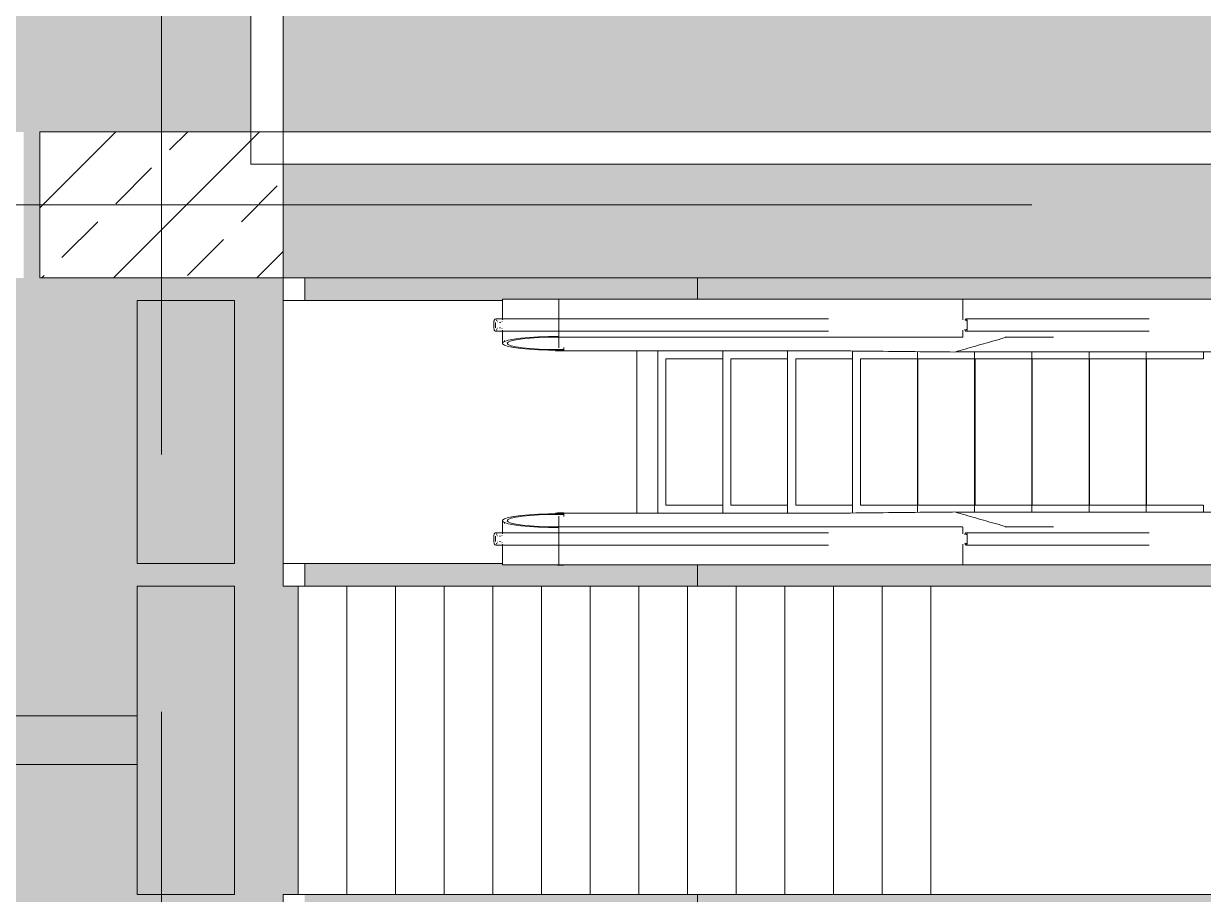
# Model space of a CAD drawing. Header units: metres. Extents: x -201 to 705, y -63 to 42.
# Drawn here: x 378.57 to 385.85, y -9.45 to -4.08 of the extents above; entities that cross this region are included whole.
import ezdxf

# ---------------------------------------------------------------- set-up
doc = ezdxf.new("R2010")
doc.units = ezdxf.units.M
doc.linetypes.add('Grid Line', pattern=[11.1125, 6.35, -1.5875, 1.5875, -1.5875])
doc.linetypes.add('Overhead', pattern=[1.984375, 1.190625, -0.79375])
for name, color, linetype, lineweight in [('A-----NPP', 7, 'Continuous', 9), ('A_AREA', 7, 'Continuous', 9), ('A_GRID', 7, 'Continuous', 9), ('A_RC', 7, 'Continuous', 9), ('A_STAIR', 7, 'Continuous', 9), ('A_WALL', 7, 'Continuous', 9), ('G-PLANOTM', 7, 'Continuous', 9)]:
    doc.layers.add(name, color=color, linetype=linetype, lineweight=lineweight)

# ---------------------------------------------------------------- blocks, each defined once
blk = doc.blocks.new('Floors2 - Floors-4280202-_7_76 _10_76_ BİLET HOLÜ _FFL__ANAHTAR PLAN')
at = {"layer": 'A_RC'}
for p, q in [((-51.6955, -5.65), (-51.6955, -5.7821)), ((-45.75, -5.7821), (-45.75, -5.65)), ((-51.6955, -7.4179), (-51.6955, -7.55)), ((-45.75, -7.55), (-45.75, -7.4179)), ((-51.6955, -9.45), (-51.6955, -9.5821)), ((-45.75, -9.5821), (-45.75, -9.45)), ((-51.6955, -11.2179), (-51.6955, -11.35)), ((-45.75, -11.35), (-45.75, -11.2179))]:
    blk.add_line(p, q, dxfattribs=at)
blk = doc.blocks.new('IC-TKN-M7-S22-000-10-A1-32-K-T-6C-200_rvt-2-_7_76 _10_76_ BİLET HOLÜ _FFL__ANAHTAR PLAN')
at = {"layer": 'A_RC', "true_color": 0x787878}
h = blk.add_hatch(dxfattribs=at)
h.set_pattern_fill('FP_3', color=8, style=0, pattern_type=2)
h.set_pattern_definition([(45, (0, 0), (-0.442274, 0.442274), []), (45, (0.4423, 0), (-0.442274, 0.442274), [0.31274, -0.15637])])
h.paths.add_polyline_path([(-54.5165, -5.65), (-54.25, -5.65), (-54.25, -4.75), (-55.75, -4.75), (-55.75, -5.65), (-55.3845, -5.65)])
at = {"layer": 'A_RC', "lineweight": 18}
for p, q in [((-55.75, -4.75), (-55.75, -5.65)), ((-54.25, -4.75), (-55.75, -4.75)), ((-54.25, -5.65), (-54.25, -4.75)), ((-55.75, -5.65), (-54.25, -5.65))]:
    blk.add_line(p, q, dxfattribs=at)
at = {"layer": 'A_RC'}
for p, q in [((-54.25, -5.65), (-45.75, -5.65)), ((-54.1165, -5.79), (-54.1165, -5.65)), ((-54.1165, -7.55), (-54.1165, -7.41))]:
    blk.add_line(p, q, dxfattribs=at)
at = {"layer": 'A_RC', "lineweight": 9}
blk.add_blockref('Floors2 - Floors-4280202-_7_76 _10_76_ BİLET HOLÜ _FFL__ANAHTAR PLAN', (0, 0), dxfattribs=at)
blk = doc.blocks.new('Floors2 - Floors-3711956-_7_76 _10_76_ BİLET HOLÜ _FFL__ANAHTAR PLAN')
at = {"layer": 'A_RC'}
for p, q in [((-51.6955, -5.65), (-51.6955, -5.7821)), ((-45.75, -5.7821), (-45.75, -5.65)), ((-51.6955, -7.4179), (-51.6955, -7.55)), ((-45.75, -7.55), (-45.75, -7.4179)), ((-51.6955, -9.45), (-51.6955, -9.5821)), ((-45.75, -9.5821), (-45.75, -9.45)), ((-51.6955, -11.2179), (-51.6955, -11.35)), ((-45.75, -11.35), (-45.75, -11.2179))]:
    blk.add_line(p, q, dxfattribs=at)

msp = doc.modelspace()

# ---------------------------------------------------------------- hatches: boundary and pattern name
at = {"layer": 'A_AREA', "true_color": 0xb0dcff}
h = msp.add_hatch(color=141, dxfattribs=at)
h.paths.add_polyline_path([(380.1745, -5.65), (380.308, -5.65), (380.308, -5.79), (381.5273, -5.79), (381.5273, -5.7821), (392.6684, -5.7821), (392.6651, -4.95), (390.1745, -4.95), (390.1745, -5.65), (390.2245, -5.65), (390.2245, -5.7), (388.6745, -5.7), (388.6745, -4.95), (380.1745, -4.95)])
h.paths.add_polyline_path([(308.5839, -20.52), (309.9745, -20.52), (309.9745, -12.25), (308.6745, -12.25), (308.6745, -11.35), (310.1745, -11.35), (310.1761, -12.05), (318.6745, -12.05), (318.6745, -11.35), (320.1745, -11.35), (320.1745, -12.05), (328.6745, -12.05), (328.6745, -11.35), (321.626, -11.35), (321.626, -5.65), (320.1745, -5.64), (320.1744, -5.65), (318.6745, -5.65), (318.6745, -4.75), (320.1745, -4.75), (320.1745, -5.2), (328.6745, -5.2), (328.6745, -4.75), (330.1745, -4.75), (330.1745, -5.2), (334.4345, -5.2), (334.4345, -5.16), (335.3745, -5.1641), (335.3785, -5.2), (335.4711, -5.1964), (335.4767, -5.181), (335.4906, -5.1712), (335.5061, -5.1734), (335.5242, -5.1871), (335.5282, -5.2), (335.5483, -5.2), (335.5539, -5.1873), (335.5599, -5.1835), (335.5641, -5.181), (336.4509, -5.1816), (336.4643, -5.2), (336.8222, -5.2), (336.8222, -4.859), (336.8413, -4.84), (336.9873, -4.84), (337.0064, -4.859), (337.0091, -4.84), (337.5779, -4.84), (337.5779, -4.882), (337.0064, -4.882), (337.0064, -5.2), (338.1748, -5.2), (338.1748, -4.882), (337.6033, -4.882), (337.6033, -4.84), (338.1748, -4.84), (338.1748, -4.859), (338.1938, -4.84), (338.3399, -4.84), (338.3589, -4.859), (338.3589, -5.2), (338.6745, -5.2), (338.6745, -4.75), (340.1745, -4.75), (340.1745, -5.2), (340.3956, -5.2), (340.3956, -4.859), (340.4146, -4.84), (340.5741, -4.8456), (340.5797, -4.8659), (340.5797, -4.9903), (340.6396, -4.9054), (340.6522, -4.9083), (340.6622, -4.9204), (340.6606, -4.9288), (340.5797, -5.0557), (340.5797, -5.1765), (341.1512, -5.1821), (341.1512, -5.2), (341.2956, -5.1956), (341.2956, -4.859), (341.3146, -4.84), (341.4741, -4.8456), (341.4797, -4.8659), (341.4797, -4.9903), (341.5396, -4.9054), (341.5522, -4.9083), (341.5622, -4.9204), (341.5606, -4.9288), (341.4797, -5.0557), (341.4797, -5.1765), (342.0512, -5.1821), (342.0512, -5.2), (342.1956, -5.1956), (342.1975, -4.8571), (342.2146, -4.84), (342.3741, -4.8456), (342.3797, -4.8667), (342.3797, -4.9903), (342.4396, -4.9054), (342.4522, -4.9083), (342.4622, -4.9204), (342.4606, -4.9288), (342.3797, -5.0557), (342.3797, -5.1765), (342.9512, -5.1821), (342.9512, -5.2), (343.0956, -5.1956), (343.0956, -4.859), (343.1146, -4.84), (343.2741, -4.8456), (343.2797, -4.859), (343.2797, -4.9903), (343.3396, -4.9054), (343.3522, -4.9083), (343.3622, -4.9204), (343.3606, -4.9288), (343.2797, -5.0557), (343.2797, -5.1765), (343.8512, -5.1821), (343.8512, -5.2), (343.9956, -5.1956), (343.9956, -4.859), (344.0146, -4.84), (344.1741, -4.8456), (344.1797, -4.8659), (344.1797, -4.9903), (344.2396, -4.9054), (344.2522, -4.9083), (344.2622, -4.9204), (344.2606, -4.9288), (344.1797, -5.0557), (344.1797, -5.1765), (344.7512, -5.1821), (344.7512, -5.2), (344.8956, -5.1956), (344.8956, -4.859), (344.9146, -4.84), (345.0741, -4.8456), (345.0797, -4.8659), (345.0797, -4.9903), (345.1396, -4.9054), (345.1522, -4.9083), (345.1622, -4.9204), (345.1606, -4.9288), (345.0797, -5.0557), (345.0797, -5.1765), (345.6512, -5.1821), (345.6512, -5.2), (345.7956, -5.1956), (345.7956, -4.859), (345.8146, -4.84), (345.9741, -4.8456), (345.9797, -4.8659), (345.9797, -4.9903), (346.0396, -4.9054), (346.0522, -4.9083), (346.0622, -4.9204), (346.0606, -4.9288), (345.9797, -5.0573), (345.9797, -5.1765), (346.5512, -5.1821), (346.5512, -5.2), (346.6956, -5.1956), (346.6956, -4.859), (346.7146, -4.84), (346.8741, -4.8456), (346.8797, -4.8659), (346.8797, -4.9903), (346.9396, -4.9054), (346.9522, -4.9083), (346.9622, -4.9204), (346.9606, -4.9288), (346.8797, -5.0557), (346.8797, -5.1765), (347.4512, -5.1821), (347.4512, -5.2), (347.5956, -5.1956), (347.5956, -4.859), (347.6146, -4.84), (347.7741, -4.8456), (347.7797, -4.8659), (347.7797, -4.9903), (347.8396, -4.9054), (347.8522, -4.9083), (347.8622, -4.9204), (347.8606, -4.9288), (347.7797, -5.0557), (347.7797, -5.1765), (348.3512, -5.1821), (348.3512, -5.2), (348.6745, -5.2), (348.6745, -4.75), (350.1745, -4.75), (350.1745, -5.2), (350.4978, -5.1956), (350.4978, -5.1765), (351.0693, -5.1719), (351.0693, -5.0557), (350.9872, -4.9195), (350.9968, -4.9083), (351.0125, -4.9058), (351.0193, -4.912), (351.0693, -4.9903), (351.0729, -4.8554), (351.0883, -4.84), (351.2344, -4.84), (351.2534, -4.859), (351.2534, -5.2), (351.3978, -5.1956), (351.3978, -5.1765), (351.9693, -5.1719), (351.9693, -5.0557), (351.8872, -4.9195), (351.8968, -4.9083), (351.9125, -4.9058), (351.9193, -4.912), (351.9693, -4.9903), (351.9693, -4.859), (351.9883, -4.84), (352.1344, -4.84), (352.1534, -4.859), (352.1534, -5.2), (352.2978, -5.1956), (352.2978, -5.1765), (352.8693, -5.1719), (352.865, -5.0489), (352.7872, -4.9195), (352.7968, -4.9083), (352.8125, -4.9058), (352.8182, -4.9102), (352.8693, -4.9903), (352.8693, -4.859), (352.8883, -4.84), (353.0344, -4.84), (353.0534, -4.859), (353.0534, -5.2), (353.1978, -5.1956), (353.1978, -5.1765), (353.7693, -5.1719), (353.7693, -5.0557), (353.6872, -4.9195), (353.6968, -4.9083), (353.7125, -4.9058), (353.7193, -4.912), (353.7693, -4.9903), (353.7693, -4.859), (353.7883, -4.84), (353.9344, -4.84), (353.9534, -4.859), (353.9534, -5.2), (354.0978, -5.1956), (354.0978, -5.1765), (354.6693, -5.1719), (354.6693, -5.0557), (354.5872, -4.9195), (354.5968, -4.9083), (354.6125, -4.9058), (354.6193, -4.912), (354.6693, -4.988), (354.6693, -4.859), (354.6883, -4.84), (354.8344, -4.84), (354.8534, -4.859), (354.8534, -5.2), (354.9978, -5.1956), (354.9978, -5.1765), (355.5693, -5.1719), (355.5693, -5.0557), (355.4872, -4.9195), (355.4968, -4.9083), (355.5125, -4.9058), (355.5193, -4.912), (355.5693, -4.9903), (355.5693, -4.859), (355.5883, -4.84), (355.7344, -4.84), (355.7534, -4.859), (355.7534, -5.2), (355.8978, -5.1956), (355.8978, -5.1765), (356.4693, -5.1719), (356.4693, -5.0557), (356.3872, -4.9195), (356.3968, -4.9083), (356.4125, -4.9058), (356.4193, -4.912), (356.4693, -4.9891), (356.4693, -4.859), (356.4883, -4.84), (356.6344, -4.84), (356.6534, -4.859), (356.6534, -5.2), (356.7978, -5.1956), (356.7978, -5.1765), (357.3693, -5.1719), (357.3693, -5.0557), (357.2872, -4.9195), (357.2968, -4.9083), (357.3125, -4.9058), (357.3193, -4.912), (357.3693, -4.9903), (357.3693, -4.859), (357.3883, -4.84), (357.5344, -4.84), (357.5534, -4.859), (357.5534, -5.2), (357.6978, -5.1956), (357.6978, -5.1765), (358.2693, -5.1719), (358.2693, -5.0557), (358.1872, -4.9195), (358.1968, -4.9083), (358.2125, -4.9058), (358.2193, -4.912), (358.2693, -4.9903), (358.2693, -4.859), (358.2883, -4.84), (358.4382, -4.8438), (358.4534, -4.859), (358.4534, -5.2), (358.6745, -5.2), (358.6745, -4.75), (360.1745, -4.75), (360.1761, -5.45), (361.8745, -5.45), (361.8745, -11.35), (365.5745, -11.3461), (365.5745, -10.7384), (365.5995, -10.7384), (365.5995, -11.35), (365.6745, -11.35), (365.6745, -5.45), (368.6745, -5.45), (368.6731, -5.375), (365.6745, -5.375), (365.6745, -5.35), (368.6745, -5.35), (368.6745, -4.75), (370.1745, -4.75), (370.1745, -5.65), (368.8745, -5.6516), (368.8745, -11.35), (378.5745, -11.35), (378.5745, -12.25), (378.6745, -12.25), (378.6745, -11.35), (380.1745, -11.35), (380.1745, -9.45), (380.268, -9.45), (380.268, -7.55), (380.1745, -7.55), (380.1745, -5.65), (378.6745, -5.65), (378.6745, -4.75), (379.9745, -4.75), (379.9745, 1.5), (380.0745, 1.5), (380.0745, 1.54), (380.0745, 1.542), (380.0745, 3.458), (380.0745, 3.46), (380.0745, 3.5), (379.9745, 3.5), (379.9745, 3.52), (368.6745, 3.52), (368.6745, 2.7), (366.2745, 2.7019), (366.2745, 3.52), (276.8745, 3.52), (276.8745, 0.375), (276.7745, 0.375), (276.7745, 0.335), (276.7745, 0.333), (276.7745, -1.583), (276.7745, -1.585), (276.7745, -1.625), (276.8745, -1.625), (276.8745, -4.75), (279.6745, -4.75), (279.6745, -12.25), (276.8745, -12.25), (276.8745, -12.45), (276.7745, -12.45), (276.7745, -12.49), (276.7745, -12.492), (276.7745, -14.408), (276.7745, -14.41), (276.7745, -14.45), (276.8745, -14.45), (276.8745, -16.66), (276.7745, -16.66), (276.7745, -16.7), (276.7745, -16.702), (276.7745, -18.618), (276.7745, -18.62), (276.7745, -18.66), (276.8745, -18.66), (276.8745, -20.52), (308.5745, -20.52)])
h.paths.add_polyline_path([(307.0745, -12.25), (307.0745, -11.35), (308.5745, -11.35), (308.5745, -12.25), (307.7476, -12.25)])
h.paths.add_polyline_path([(299.0826, -12.25), (298.6745, -12.25), (298.6745, -11.4312), (290.1745, -11.4312), (290.1745, -12.25), (288.6745, -12.25), (288.6745, -11.35), (290.0933, -11.35), (290.0933, -5.65), (288.6745, -5.65), (288.6745, -4.75), (290.1745, -4.75), (290.1745, -5.5688), (298.6745, -5.5688), (298.6745, -4.75), (300.1745, -4.75), (300.1745, -5.5688), (303.968, -5.5728), (303.968, -11.4312), (300.1751, -11.4272), (300.1745, -12.25), (299.5111, -12.25)])
h.paths.add_polyline_path([(278.2864, -12.23), (278.9745, -12.23), (278.9745, -12), (277.7745, -12), (277.7745, -12.23), (278.1684, -12.23)])
h.paths.add_polyline_path([(391.5682, -12.05), (392.6684, -12.05), (392.6651, -11.2179), (381.5273, -11.2179), (381.5273, -11.21), (380.308, -11.21), (380.308, -11.35), (388.6745, -11.35), (388.6745, -11.3), (390.2245, -11.3), (390.2245, -11.35), (390.1745, -11.35), (390.1745, -12.05)])
h.paths.add_polyline_path([(380.308, -9.59), (381.5273, -9.59), (381.5273, -9.5821), (392.6684, -9.5821), (392.6651, -9.45), (380.308, -9.45)])
h.paths.add_polyline_path([(365.5745, -9.14), (365.5745, -8.65), (365.5995, -8.65), (365.5995, -9.14)])
h.paths.add_polyline_path([(365.5745, -8.35), (365.5745, -7.71), (365.5995, -7.71), (365.5995, -8.35)])
h.paths.add_polyline_path([(388.468, -7.55), (392.6684, -7.55), (392.6651, -7.4179), (381.5273, -7.4179), (381.5273, -7.41), (380.308, -7.41), (380.308, -7.55), (388.448, -7.55)])
h.paths.add_polyline_path([(365.5995, -6.11), (365.5745, -6.11), (365.5745, -5.45), (365.5995, -5.4519), (365.5995, -6.0992)])
h.paths.add_polyline_path([(307.7476, -5.65), (307.0745, -5.65), (307.0745, -4.75), (308.5745, -4.75), (308.5745, -5.65)])
h.paths.add_polyline_path([(309.4806, -5.65), (308.6745, -5.65), (308.6745, -4.75), (310.1745, -4.75), (310.1745, -5.65)])
h.paths.add_polyline_path([(377.9345, -5.65), (377.0745, -5.65), (377.0745, -4.75), (378.5745, -4.75), (378.5745, -5.65)])
at = {"layer": 'A_AREA', "true_color": 0xf5daa0}
msp.add_hatch(color=41, dxfattribs=at).paths.add_polyline_path([(380.1745, -4.75), (386.9745, -4.75), (386.9745, -4.55), (387.0745, -4.55), (387.0745, -3.55), (386.9745, -3.55), (386.9745, -0.8), (385.4745, -0.8), (385.4745, -0.2), (386.9745, -0.2), (386.9745, 1), (386.7745, 1), (386.7745, 1.1), (385.7745, 1.1), (385.7745, 1), (380.1745, 1), (380.1745, -4.0361)])

# ---------------------------------------------------------------- linework, layer by layer
at = {"layer": 'A-----NPP'}
for p, q in [((380.1745, -5.65), (380.308, -5.65)), ((380.308, -5.65), (380.308, -5.79)), ((380.308, -5.79), (380.308, -5.65)), ((380.308, -7.41), (380.308, -7.55)), ((380.308, -7.55), (380.308, -7.41))]:
    msp.add_line(p, q, dxfattribs=at)
at = {"layer": 'A_GRID', "color": 253, "linetype": 'Grid Line', "true_color": 0xaaaaaa}
for p, q in [((379.4245, -28.9632), (379.4245, 13.6518)), ((451.4644, -5.2), (238.6379, -5.2))]:
    msp.add_line(p, q, dxfattribs=at)
at = {"layer": 'A_RC'}
for p, q in [((380.1745, -7.55), (380.1745, -5.65)), ((379.2745, -7.41), (379.2745, -5.79)), ((379.2745, -5.79), (379.8745, -5.79)), ((379.8745, -5.79), (379.8745, -7.41)), ((379.8745, -7.41), (379.2745, -7.41)), ((379.2745, -7.55), (379.8745, -7.55)), ((379.2745, -9.45), (379.2745, -7.55)), ((379.8745, -7.55), (379.8745, -9.45)), ((380.268, -7.55), (380.1745, -7.55)), ((380.268, -9.45), (380.268, -7.55)), ((374.0609, -8.35), (379.2745, -8.35)), ((379.2745, -8.65), (374.0609, -8.65)), ((379.8745, -9.45), (379.2745, -9.45)), ((380.1745, -11.35), (380.1745, -9.45)), ((380.1745, -9.45), (380.268, -9.45))]:
    msp.add_line(p, q, dxfattribs=at)
at = {"layer": 'A_STAIR'}
for p, q in [((380.268, -9.45), (380.268, -7.55)), ((380.568, -7.55), (380.268, -7.55)), ((380.868, -7.55), (380.568, -7.55)), ((380.568, -9.45), (380.568, -7.55)), ((381.168, -7.55), (380.868, -7.55)), ((380.868, -9.45), (380.868, -7.55)), ((381.468, -7.55), (381.168, -7.55)), ((381.168, -9.45), (381.168, -7.55)), ((381.768, -7.55), (381.468, -7.55)), ((381.468, -9.45), (381.468, -7.55)), ((382.068, -7.55), (381.768, -7.55)), ((381.768, -9.45), (381.768, -7.55)), ((382.368, -7.55), (382.068, -7.55)), ((382.068, -9.45), (382.068, -7.55)), ((382.668, -7.55), (382.368, -7.55)), ((382.368, -9.45), (382.368, -7.55)), ((382.968, -7.55), (382.668, -7.55)), ((382.668, -9.45), (382.668, -7.55)), ((383.268, -7.55), (382.968, -7.55)), ((382.968, -9.45), (382.968, -7.55)), ((383.568, -7.55), (383.268, -7.55)), ((383.268, -9.45), (383.268, -7.55)), ((383.868, -7.55), (383.568, -7.55)), ((383.568, -9.45), (383.568, -7.55)), ((384.168, -7.55), (383.868, -7.55)), ((383.868, -9.45), (383.868, -7.55)), ((386.068, -7.55), (384.168, -7.55)), ((384.168, -9.45), (384.168, -7.55)), ((380.568, -9.45), (380.268, -9.45)), ((380.868, -9.45), (380.568, -9.45)), ((381.168, -9.45), (380.868, -9.45)), ((381.468, -9.45), (381.168, -9.45)), ((381.768, -9.45), (381.468, -9.45)), ((382.068, -9.45), (381.768, -9.45)), ((382.368, -9.45), (382.068, -9.45)), ((382.668, -9.45), (382.368, -9.45)), ((382.968, -9.45), (382.668, -9.45)), ((383.268, -9.45), (382.968, -9.45)), ((383.568, -9.45), (383.268, -9.45)), ((383.868, -9.45), (383.568, -9.45)), ((384.168, -9.45), (383.868, -9.45)), ((384.168, -9.45), (386.068, -9.45))]:
    msp.add_line(p, q, dxfattribs=at)
at = {"layer": 'A_STAIR', "linetype": 'Overhead'}
for p, q in [((380.568, -9.45), (380.568, -7.55)), ((380.868, -9.45), (380.868, -7.55)), ((381.168, -9.45), (381.168, -7.55)), ((381.468, -9.45), (381.468, -7.55)), ((381.768, -9.45), (381.768, -7.55)), ((382.068, -9.45), (382.068, -7.55)), ((382.368, -9.45), (382.368, -7.55)), ((382.668, -9.45), (382.668, -7.55)), ((382.968, -9.45), (382.968, -7.55)), ((383.268, -9.45), (383.268, -7.55)), ((383.568, -9.45), (383.568, -7.55)), ((383.868, -9.45), (383.868, -7.55)), ((384.168, -9.45), (384.168, -7.55))]:
    msp.add_line(p, q, dxfattribs=at)
at = {"layer": 'A_WALL', "lineweight": 18}
for p, q in [((379.9745, -3.875), (379.9745, -4.95)), ((380.1745, -4.75), (380.1745, -3.875)), ((386.9745, -4.75), (380.1745, -4.75)), ((379.9745, -4.95), (388.6745, -4.95))]:
    msp.add_line(p, q, dxfattribs=at)
at = {"layer": 'G-PLANOTM'}
for p, q in [((380.1745, -5.79), (380.1745, -7.41)), ((381.528, -5.79), (380.1745, -5.79)), ((381.5258, -5.7821), (381.5258, -5.9095)), ((381.8743, -5.7821), (381.5258, -5.7821)), ((381.866, -5.782), (381.8595, -5.782)), ((381.8595, -5.782), (381.9045, -5.782)), ((381.866, -5.782), (381.9045, -5.782)), ((381.8743, -5.7821), (381.8743, -5.905)), ((381.8743, -5.905), (381.8743, -5.7821)), ((383.5357, -5.7821), (381.8743, -5.7821)), ((383.5357, -5.7821), (384.3645, -5.7821)), ((384.3645, -5.9094), (384.3645, -5.7821)), ((392.6651, -5.7821), (384.3645, -5.7821)), ((381.4833, -5.925), (381.4833, -5.957)), ((381.4946, -5.9215), (381.4955, -5.9215)), ((381.8743, -5.905), (381.8743, -5.9035)), ((383.5357, -5.9035), (381.8743, -5.9035)), ((381.8743, -5.9035), (381.8743, -5.905)), ((381.8743, -5.9145), (381.8743, -5.9067)), ((381.8743, -5.9067), (381.8743, -5.9145)), ((381.8743, -5.941), (381.8743, -5.9145)), ((381.8743, -5.9145), (381.8743, -5.941)), ((381.8743, -5.9676), (381.8743, -5.941)), ((381.8743, -5.941), (381.8743, -5.9676)), ((385.5122, -5.9035), (384.384, -5.9035)), ((381.5258, -5.9726), (381.5258, -6.0534)), ((381.5383, -6.0332), (381.5383, -6.0365)), ((381.8743, -5.9754), (381.8743, -5.9676)), ((381.8743, -5.9676), (381.8743, -5.9754)), ((381.8743, -5.9771), (381.8743, -6.0101)), ((381.8743, -5.9785), (381.8743, -5.9771)), ((381.8743, -6.0101), (381.8743, -5.9771)), ((381.8743, -5.9771), (381.8743, -5.9785)), ((381.8743, -5.9785), (383.5357, -5.9785)), ((381.8743, -6.0126), (381.8743, -6.0151)), ((381.8743, -6.0151), (381.8743, -6.0815)), ((381.8743, -6.0792), (381.8743, -6.0151)), ((381.8743, -6.0151), (383.5357, -6.0151)), ((383.5357, -6.0151), (384.349, -6.0151)), ((384.362, -6.0151), (384.349, -6.0151)), ((384.3645, -6.0093), (384.3645, -5.9727)), ((384.384, -5.9785), (385.5123, -5.9785)), ((384.6362, -6.0152), (384.9233, -6.0151)), ((381.8743, -6.1), (381.8543, -6.1)), ((381.8743, -6.1), (381.8543, -6.1)), ((381.8595, -6.0985), (381.8559, -6.0985)), ((381.856, -6.0952), (381.856, -6.096)), ((381.856, -6.0952), (381.856, -6.096)), ((381.856, -6.096), (381.9045, -6.096)), ((381.866, -6.0985), (381.8595, -6.0985)), ((381.8595, -6.0985), (381.8743, -6.0985)), ((381.8595, -6.0985), (381.871, -6.0985)), ((381.8709, -6.0985), (381.8595, -6.0985)), ((381.8595, -6.1), (381.866, -6.1)), ((381.8743, -6.1), (381.8595, -6.1)), ((381.8595, -6.1), (381.8709, -6.1)), ((381.871, -6.1), (381.8595, -6.1)), ((381.866, -6.1), (381.866, -6.0985)), ((381.866, -6.0985), (381.9045, -6.0985)), ((381.866, -6.1), (381.866, -6.0985)), ((381.9045, -6.1), (381.866, -6.1)), ((381.8709, -6.0985), (381.874, -6.0985)), ((381.874, -6.1), (381.8709, -6.1)), ((381.871, -6.0985), (381.874, -6.0985)), ((381.874, -6.1), (381.871, -6.1)), ((381.9043, -6.0918), (381.8743, -6.0918)), ((381.8743, -6.0954), (381.9043, -6.0954)), ((381.9043, -6.1), (381.8743, -6.1)), ((381.9043, -6.0792), (381.9043, -6.0918)), ((381.9043, -6.0954), (381.9043, -6.0918)), ((383.5485, -6.1), (381.9043, -6.1)), ((383.5485, -6.1), (381.9043, -6.1)), ((381.9045, -6.0834), (381.9045, -6.09)), ((381.9045, -6.0899), (381.9045, -6.0929)), ((381.9045, -6.096), (381.9045, -6.09)), ((381.9045, -6.0985), (381.9045, -6.1)), ((382.3545, -7.1), (382.3545, -6.1)), ((382.3545, -7.1), (382.3545, -6.1)), ((382.4845, -7.1), (382.4845, -6.1)), ((382.4845, -6.1), (382.4845, -7.1)), ((382.8845, -6.1), (382.8845, -7.1)), ((382.8845, -6.15), (382.8845, -6.1)), ((383.2845, -6.1), (383.2845, -7.1)), ((383.2845, -6.15), (383.2845, -6.1)), ((383.6845, -6.15), (383.6845, -6.1008)), ((384.0845, -6.15), (384.0845, -6.1048)), ((384.3485, -6.1069), (392.6651, -6.103)), ((384.4371, -6.15), (384.4371, -6.1061)), ((384.7897, -6.15), (384.7897, -6.1067)), ((385.1423, -6.15), (385.1423, -6.1065)), ((385.4949, -6.15), (385.4949, -6.1064)), ((385.8475, -6.15), (385.8475, -6.1062)), ((382.5346, -7.05), (382.5346, -6.15)), ((382.5346, -6.15), (382.8845, -6.15)), ((382.9346, -7.05), (382.9346, -6.15)), ((382.9346, -6.15), (383.2845, -6.15)), ((383.3346, -7.05), (383.3346, -6.15)), ((383.3346, -6.15), (383.6845, -6.15)), ((383.6845, -7.05), (383.6845, -6.15)), ((383.7346, -7.05), (383.7346, -6.15)), ((383.7346, -6.15), (384.0845, -6.15)), ((384.0845, -7.05), (384.0845, -6.15)), ((384.0872, -7.05), (384.0872, -6.15)), ((384.0872, -6.15), (384.4371, -6.15)), ((384.4371, -7.05), (384.4371, -6.15)), ((384.4398, -7.05), (384.4398, -6.15)), ((384.4398, -6.15), (384.7897, -6.15)), ((384.7897, -7.05), (384.7897, -6.15)), ((384.7924, -7.05), (384.7924, -6.15)), ((384.7924, -6.15), (385.1423, -6.15)), ((385.1423, -7.05), (385.1423, -6.15)), ((385.1451, -7.05), (385.1451, -6.15)), ((385.1451, -6.15), (385.4949, -6.15)), ((385.4949, -7.05), (385.4949, -6.15)), ((385.4977, -7.05), (385.4977, -6.15)), ((385.4977, -6.15), (385.8475, -6.15)), ((382.8845, -7.05), (382.5346, -7.05)), ((382.8845, -7.1), (382.8845, -7.05)), ((383.2845, -7.05), (382.9346, -7.05)), ((383.2845, -7.1), (383.2845, -7.05)), ((383.6845, -7.05), (383.3346, -7.05)), ((383.6845, -7.0992), (383.6845, -7.05)), ((384.0845, -7.05), (383.7346, -7.05)), ((384.0845, -7.0952), (384.0845, -7.05)), ((384.4371, -7.05), (384.0872, -7.05)), ((384.4371, -7.0939), (384.4371, -7.05)), ((384.7897, -7.05), (384.4398, -7.05)), ((384.7897, -7.0933), (384.7897, -7.05)), ((385.1423, -7.05), (384.7924, -7.05)), ((385.1423, -7.0935), (385.1423, -7.05)), ((385.4949, -7.05), (385.1451, -7.05)), ((385.4949, -7.0936), (385.4949, -7.05)), ((385.8475, -7.05), (385.4977, -7.05)), ((385.8475, -7.0938), (385.8475, -7.05)), ((381.8543, -7.1), (381.8743, -7.1)), ((381.8543, -7.1), (381.8743, -7.1)), ((381.856, -7.104), (381.856, -7.1048)), ((381.856, -7.104), (381.856, -7.1048)), ((381.9045, -7.104), (381.856, -7.104)), ((381.856, -7.104), (381.856, -7.1048)), ((381.856, -7.104), (381.856, -7.1048)), ((381.866, -7.1), (381.8595, -7.1)), ((381.8595, -7.1), (381.8743, -7.1)), ((381.8595, -7.1015), (381.866, -7.1015)), ((381.8743, -7.1015), (381.8595, -7.1015)), ((381.86, -7.1048), (381.86, -7.104)), ((381.86, -7.1048), (381.86, -7.104)), ((381.9045, -7.098), (381.866, -7.098)), ((381.866, -7.098), (381.866, -7.0981)), ((381.866, -7.098), (381.866, -7.0981)), ((381.866, -7.0985), (381.866, -7.0981)), ((381.866, -7.0981), (381.866, -7.0984)), ((381.866, -7.0984), (381.866, -7.1)), ((381.866, -7.0996), (381.866, -7.0995)), ((381.866, -7.0995), (381.866, -7.1)), ((381.9045, -7.0995), (381.866, -7.0995)), ((381.866, -7.0998), (381.866, -7.0996)), ((381.866, -7.1012), (381.866, -7.0998)), ((381.866, -7.1015), (381.866, -7.1)), ((381.866, -7.1), (381.9045, -7.1)), ((381.866, -7.1012), (381.866, -7.1015)), ((381.866, -7.1015), (381.9045, -7.1015)), ((381.867, -7.099), (381.8727, -7.1003)), ((381.8727, -7.1018), (381.867, -7.1006)), ((381.8743, -7.1), (381.9043, -7.1)), ((381.9043, -7.1046), (381.8743, -7.1046)), ((381.8743, -7.1082), (381.9043, -7.1082)), ((381.8743, -7.1185), (381.8743, -7.1849)), ((381.8743, -7.1849), (381.8743, -7.1208)), ((381.8885, -7.1021), (381.8751, -7.1021)), ((381.8769, -7.1006), (381.876, -7.1006)), ((381.8832, -7.1006), (381.8769, -7.1006)), ((381.8832, -7.1006), (381.8997, -7.1005)), ((381.8885, -7.1021), (381.8832, -7.1006)), ((381.8997, -7.102), (381.8885, -7.1021)), ((381.9043, -7.1), (383.5485, -7.1)), ((381.9043, -7.1), (383.5485, -7.1)), ((381.9043, -7.1082), (381.9043, -7.1046)), ((381.9043, -7.1082), (381.9043, -7.1208)), ((381.9045, -7.0981), (381.9045, -7.098)), ((381.9045, -7.0981), (381.9045, -7.098)), ((381.9045, -7.0984), (381.9045, -7.0981)), ((381.9045, -7.0981), (381.9045, -7.0997)), ((381.9045, -7.1), (381.9045, -7.0984)), ((381.9045, -7.1013), (381.9045, -7.0995)), ((381.9045, -7.0995), (381.9045, -7.0996)), ((381.9045, -7.0996), (381.9045, -7.0998)), ((381.9045, -7.0998), (381.9045, -7.1012)), ((381.9045, -7.1015), (381.9045, -7.1012)), ((381.9045, -7.11), (381.9045, -7.104)), ((381.9045, -7.1071), (381.9045, -7.1101)), ((381.9045, -7.11), (381.9045, -7.1166)), ((392.6651, -7.097), (384.3485, -7.0931)), ((381.5258, -7.1466), (381.5258, -7.2274)), ((381.5383, -7.1635), (381.5383, -7.1668)), ((383.5357, -7.1849), (381.8743, -7.1849)), ((381.8743, -7.1849), (381.8743, -7.1874)), ((381.8743, -7.1899), (381.8743, -7.2229)), ((381.8743, -7.2229), (381.8743, -7.1899)), ((384.349, -7.1849), (383.5357, -7.1849)), ((384.349, -7.1849), (384.362, -7.1849)), ((384.3645, -7.2273), (384.3645, -7.1907)), ((384.9238, -7.1849), (384.6362, -7.1848)), ((381.4833, -7.243), (381.4833, -7.275)), ((381.4946, -7.2394), (381.4955, -7.2394)), ((381.8743, -7.2229), (381.8743, -7.2215)), ((383.5357, -7.2215), (381.8743, -7.2215)), ((381.8743, -7.2215), (381.8743, -7.2229)), ((381.8743, -7.2324), (381.8743, -7.2246)), ((381.8743, -7.2246), (381.8743, -7.2324)), ((381.8743, -7.259), (381.8743, -7.2324)), ((381.8743, -7.2324), (381.8743, -7.259)), ((381.8743, -7.2855), (381.8743, -7.259)), ((381.8743, -7.259), (381.8743, -7.2855)), ((385.5123, -7.2215), (384.384, -7.2215)), ((381.5258, -7.2905), (381.5258, -7.4179)), ((381.8743, -7.2933), (381.8743, -7.2855)), ((381.8743, -7.2855), (381.8743, -7.2933)), ((381.8743, -7.295), (381.8743, -7.4179)), ((381.8743, -7.2965), (381.8743, -7.295)), ((381.8743, -7.4179), (381.8743, -7.295)), ((381.8743, -7.295), (381.8743, -7.2965)), ((381.8743, -7.2965), (383.5357, -7.2965)), ((384.3645, -7.4179), (384.3645, -7.2906)), ((384.384, -7.2965), (385.5122, -7.2965)), ((380.1745, -7.41), (381.528, -7.41)), ((381.5258, -7.4179), (381.8743, -7.4179)), ((381.8595, -7.418), (381.866, -7.418)), ((381.9045, -7.418), (381.8595, -7.418)), ((381.866, -7.4182), (381.866, -7.418)), ((381.866, -7.4182), (381.866, -7.4198)), ((381.9045, -7.4182), (381.866, -7.4182)), ((381.866, -7.4185), (381.866, -7.4183)), ((381.8743, -7.4179), (383.5357, -7.4179)), ((381.9045, -7.418), (381.9045, -7.4182)), ((381.9045, -7.4198), (381.9045, -7.4182)), ((381.9045, -7.4183), (381.9045, -7.4185)), ((384.3645, -7.4179), (383.5357, -7.4179)), ((384.3645, -7.4179), (392.6651, -7.4179)), ((381.866, -7.42), (381.866, -7.4185)), ((381.8668, -7.4185), (381.866, -7.4185)), ((381.866, -7.4198), (381.866, -7.42)), ((381.866, -7.42), (381.8668, -7.42)), ((381.8668, -7.4185), (381.8744, -7.4185)), ((381.8744, -7.42), (381.8668, -7.42)), ((381.8769, -7.4185), (381.8744, -7.4185)), ((381.8744, -7.42), (381.8769, -7.42)), ((381.8769, -7.4185), (381.8769, -7.42)), ((381.8822, -7.4185), (381.8769, -7.4185)), ((381.8822, -7.42), (381.8769, -7.42)), ((381.8822, -7.42), (381.8822, -7.4185)), ((381.8822, -7.4185), (381.8997, -7.4185)), ((381.8997, -7.42), (381.8822, -7.42)), ((381.9045, -7.4185), (381.8997, -7.4185)), ((381.8997, -7.42), (381.9045, -7.42)), ((381.9045, -7.42), (381.9045, -7.4198))]:
    msp.add_line(p, q, dxfattribs=at)
at = {"layer": 'G-PLANOTM', "flags": 128}
for points in [[(381.4733, -5.941), (381.4736, -5.929), (381.4743, -5.917), (381.4745, -5.9145)], [(381.4745, -5.9676), (381.4737, -5.9556), (381.4734, -5.9436), (381.4733, -5.941)], [(381.4745, -5.9145), (381.4746, -5.914), (381.4746, -5.9135), (381.4747, -5.913), (381.4748, -5.9126), (381.475, -5.9121), (381.4751, -5.9116), (381.4753, -5.9112), (381.4755, -5.9107), (381.4757, -5.9103), (381.4759, -5.9099), (381.4761, -5.9095), (381.4764, -5.9091), (381.4766, -5.9087), (381.4769, -5.9083), (381.4772, -5.9079), (381.4775, -5.9075), (381.4778, -5.9072), (381.4782, -5.9068), (381.4785, -5.9065), (381.4789, -5.9062), (381.4793, -5.9059), (381.4797, -5.9056), (381.4801, -5.9054), (381.4805, -5.9051), (381.4809, -5.9049), (381.4813, -5.9047), (381.4818, -5.9045), (381.4822, -5.9043), (381.4827, -5.9041), (381.4831, -5.904), (381.4836, -5.9039), (381.4841, -5.9038), (381.4845, -5.9037), (381.485, -5.9036), (381.4855, -5.9036), (381.486, -5.9035), (381.4864, -5.9035), (381.4865, -5.9035)], [(381.8743, -5.9035), (381.8588, -5.9035), (381.8433, -5.9035), (381.8279, -5.9035), (381.8125, -5.9035), (381.7973, -5.9035), (381.7821, -5.9035), (381.7672, -5.9035), (381.7523, -5.9035), (381.7377, -5.9035), (381.7233, -5.9035), (381.7091, -5.9035), (381.6952, -5.9035), (381.6816, -5.9035), (381.6683, -5.9035), (381.6553, -5.9035), (381.6427, -5.9035), (381.6305, -5.9035), (381.6186, -5.9035), (381.6071, -5.9035), (381.5961, -5.9035), (381.5855, -5.9035), (381.5754, -5.9035), (381.5658, -5.9035), (381.5566, -5.9035), (381.548, -5.9035), (381.5398, -5.9035), (381.5323, -5.9035), (381.5252, -5.9035), (381.5187, -5.9035), (381.5128, -5.9035), (381.5075, -5.9035), (381.5028, -5.9035), (381.4986, -5.9035), (381.4951, -5.9035), (381.4921, -5.9035), (381.4898, -5.9035), (381.4881, -5.9035), (381.487, -5.9035), (381.4865, -5.9035), (381.4865, -5.9035)], [(381.4865, -5.9035), (381.4868, -5.9035), (381.4877, -5.9035), (381.4893, -5.9035), (381.4914, -5.9035), (381.4942, -5.9035), (381.4976, -5.9035), (381.5016, -5.9035), (381.5062, -5.9035), (381.5113, -5.9035), (381.5171, -5.9035), (381.5234, -5.9035)], [(381.4921, -5.9144), (381.492, -5.9143), (381.4919, -5.9141), (381.4918, -5.9139), (381.4917, -5.9138), (381.4917, -5.9136), (381.4916, -5.9135), (381.4915, -5.9133), (381.4913, -5.9132), (381.4912, -5.913), (381.4911, -5.9129), (381.491, -5.9128), (381.4908, -5.9127), (381.4907, -5.9125), (381.4906, -5.9124), (381.4904, -5.9123), (381.4903, -5.9122), (381.4901, -5.9121), (381.49, -5.912), (381.4898, -5.912), (381.4896, -5.9119), (381.4895, -5.9118), (381.4893, -5.9118), (381.4891, -5.9117), (381.489, -5.9117), (381.4888, -5.9116), (381.4886, -5.9116), (381.4884, -5.9116), (381.4883, -5.9115), (381.4881, -5.9115), (381.4879, -5.9115), (381.4878, -5.9115)], [(381.4929, -5.9611), (381.493, -5.961), (381.493, -5.961), (381.4931, -5.9609), (381.4932, -5.9609), (381.4932, -5.9609), (381.4933, -5.9608), (381.4934, -5.9608), (381.4934, -5.9607), (381.4935, -5.9607), (381.4936, -5.9607), (381.4937, -5.9607), (381.4937, -5.9606), (381.4938, -5.9606), (381.4939, -5.9606), (381.494, -5.9606), (381.494, -5.9606), (381.4941, -5.9606), (381.4942, -5.9606), (381.4943, -5.9606), (381.4943, -5.9606)], [(381.4943, -5.9215), (381.4942, -5.9215), (381.4941, -5.9215), (381.4941, -5.9215), (381.494, -5.9215), (381.4939, -5.9214), (381.4938, -5.9214), (381.4937, -5.9214), (381.4937, -5.9214), (381.4936, -5.9214), (381.4935, -5.9213), (381.4935, -5.9213), (381.4934, -5.9213), (381.4933, -5.9212), (381.4933, -5.9212), (381.4932, -5.9211), (381.4931, -5.9211), (381.4931, -5.921), (381.493, -5.921)], [(381.4948, -5.9215), (381.4943, -5.9215), (381.4943, -5.9215)], [(381.4959, -5.9606), (381.4948, -5.9606), (381.4943, -5.9606), (381.4943, -5.9606)], [(381.5088, -5.925), (381.5096, -5.925), (381.5104, -5.9249), (381.5112, -5.9249), (381.512, -5.9247), (381.5128, -5.9246), (381.5136, -5.9244), (381.5144, -5.9242), (381.5151, -5.924)], [(381.5148, -5.9579), (381.514, -5.9577), (381.5132, -5.9575), (381.5124, -5.9573), (381.5116, -5.9572), (381.5108, -5.9571), (381.51, -5.957), (381.5092, -5.957), (381.5088, -5.957)], [(381.5227, -5.9198), (381.5228, -5.9198), (381.5229, -5.9197), (381.523, -5.9197), (381.5231, -5.9197), (381.5232, -5.9197), (381.5233, -5.9197), (381.5233, -5.9197)], [(381.5233, -5.9623), (381.5232, -5.9623), (381.5231, -5.9623), (381.523, -5.9623), (381.5229, -5.9623), (381.5228, -5.9622), (381.5227, -5.9622)], [(381.5238, -5.9197), (381.5234, -5.9197), (381.5233, -5.9197)], [(381.5238, -5.9623), (381.5234, -5.9623), (381.5233, -5.9623)], [(381.4865, -5.9785), (381.486, -5.9785), (381.4855, -5.9785), (381.485, -5.9784), (381.4846, -5.9784), (381.4841, -5.9783), (381.4836, -5.9782), (381.4832, -5.978), (381.4827, -5.9779), (381.4822, -5.9777), (381.4818, -5.9776), (381.4814, -5.9774), (381.4809, -5.9772), (381.4805, -5.9769), (381.4801, -5.9767), (381.4797, -5.9764), (381.4793, -5.9761), (381.4789, -5.9758), (381.4786, -5.9755), (381.4782, -5.9752), (381.4779, -5.9749), (381.4775, -5.9745), (381.4772, -5.9742), (381.4769, -5.9738), (381.4766, -5.9734), (381.4764, -5.973), (381.4761, -5.9726), (381.4759, -5.9722), (381.4757, -5.9717), (381.4755, -5.9713), (381.4753, -5.9709), (381.4751, -5.9704), (381.475, -5.97), (381.4748, -5.9695), (381.4747, -5.969), (381.4746, -5.9686), (381.4746, -5.9681), (381.4745, -5.9676), (381.4745, -5.9676)], [(381.5252, -5.9785), (381.5187, -5.9785), (381.5128, -5.9785), (381.5075, -5.9785), (381.5028, -5.9785), (381.4986, -5.9785), (381.4951, -5.9785), (381.4921, -5.9785), (381.4898, -5.9785), (381.4881, -5.9785), (381.487, -5.9785), (381.4865, -5.9785), (381.4865, -5.9785)], [(381.4865, -5.9785), (381.4868, -5.9785), (381.4877, -5.9785), (381.4893, -5.9785), (381.4914, -5.9785), (381.4942, -5.9785), (381.4976, -5.9785), (381.5016, -5.9785), (381.5062, -5.9785), (381.5113, -5.9785), (381.5171, -5.9785), (381.5234, -5.9785), (381.5303, -5.9785), (381.5377, -5.9785), (381.5457, -5.9785), (381.5542, -5.9785), (381.5632, -5.9785), (381.5727, -5.9785), (381.5827, -5.9785), (381.5932, -5.9785), (381.6041, -5.9785), (381.6155, -5.9785), (381.6272, -5.9785), (381.6394, -5.9785), (381.6519, -5.9785), (381.6648, -5.9785), (381.678, -5.9785), (381.6915, -5.9785), (381.7054, -5.9785), (381.7195, -5.9785), (381.7338, -5.9785), (381.7484, -5.9785), (381.7631, -5.9785), (381.7781, -5.9785), (381.7932, -5.9785), (381.8084, -5.9785), (381.8238, -5.9785), (381.8392, -5.9785), (381.8546, -5.9785), (381.8702, -5.9785), (381.8743, -5.9785)], [(381.4878, -5.9705), (381.488, -5.9705), (381.4882, -5.9705), (381.4884, -5.9705), (381.4886, -5.9705), (381.4887, -5.9704), (381.4889, -5.9704), (381.4891, -5.9703), (381.4893, -5.9703), (381.4894, -5.9702), (381.4896, -5.9702), (381.4898, -5.9701), (381.4899, -5.97), (381.4901, -5.9699), (381.4902, -5.9698), (381.4904, -5.9697), (381.4905, -5.9696), (381.4907, -5.9695), (381.4908, -5.9694), (381.4909, -5.9693), (381.4911, -5.9692), (381.4912, -5.969), (381.4913, -5.9689), (381.4914, -5.9687), (381.4915, -5.9686), (381.4916, -5.9684), (381.4917, -5.9683), (381.4918, -5.9681), (381.4919, -5.968), (381.492, -5.9678), (381.492, -5.9676), (381.4921, -5.9675), (381.4922, -5.9673)], [(381.8743, -6.0115), (381.8103, -6.0122), (381.7484, -6.0143), (381.6909, -6.0178), (381.6396, -6.0224), (381.5962, -6.0282), (381.5624, -6.0347), (381.5391, -6.042), (381.5273, -6.0496), (381.5273, -6.0573), (381.5391, -6.0649), (381.5624, -6.0722), (381.5962, -6.0787), (381.6396, -6.0845), (381.6909, -6.0891), (381.7484, -6.0926), (381.8103, -6.0947), (381.8743, -6.0954)], [(381.8743, -6.0918), (381.8122, -6.0911), (381.7525, -6.0889), (381.6974, -6.0853), (381.6491, -6.0806), (381.6095, -6.0748), (381.5801, -6.0681), (381.562, -6.0609), (381.5558, -6.0534), (381.562, -6.046), (381.5801, -6.0388), (381.6095, -6.0321), (381.6491, -6.0263), (381.6974, -6.0216), (381.7525, -6.018), (381.8122, -6.0158), (381.8743, -6.0151)], [(383.5485, -6.1), (383.6104, -6.1002), (383.6722, -6.1006)], [(384.3152, -6.107), (384.3319, -6.1069), (384.3485, -6.1069)], [(381.8743, -7.1046), (381.8103, -7.1053), (381.7484, -7.1074), (381.6909, -7.1109), (381.6396, -7.1155), (381.5962, -7.1213), (381.5624, -7.1278), (381.5391, -7.1351), (381.5273, -7.1427), (381.5273, -7.1504), (381.5391, -7.158), (381.5624, -7.1653), (381.5962, -7.1718), (381.6396, -7.1776), (381.6909, -7.1822), (381.7484, -7.1857), (381.8103, -7.1878), (381.8743, -7.1885)], [(381.8743, -7.1849), (381.8122, -7.1842), (381.7525, -7.182), (381.6974, -7.1784), (381.6491, -7.1737), (381.6095, -7.1679), (381.5801, -7.1612), (381.562, -7.154), (381.5558, -7.1466), (381.562, -7.1391), (381.5801, -7.1319), (381.6095, -7.1252), (381.6491, -7.1194), (381.6974, -7.1147), (381.7525, -7.1111), (381.8122, -7.1089), (381.8743, -7.1082)], [(381.866, -7.0985), (381.8661, -7.0987), (381.8665, -7.0989), (381.867, -7.099)], [(381.867, -7.1006), (381.8665, -7.1004), (381.8661, -7.1002), (381.866, -7.1)], [(381.8727, -7.1003), (381.8733, -7.1004), (381.8741, -7.1005), (381.875, -7.1006), (381.876, -7.1006)], [(381.8751, -7.1021), (381.8742, -7.1021), (381.8733, -7.102), (381.8727, -7.1018)], [(381.876, -7.1006), (381.8757, -7.101), (381.8754, -7.1015), (381.8751, -7.1021)], [(381.8997, -7.1005), (381.901, -7.1005), (381.9021, -7.1004), (381.9031, -7.1003), (381.9039, -7.1001), (381.9043, -7.0999), (381.9045, -7.0997)], [(381.9045, -7.1013), (381.9043, -7.1015), (381.9039, -7.1016), (381.9031, -7.1018), (381.9021, -7.1019), (381.901, -7.102), (381.8997, -7.102)], [(383.6722, -7.0994), (383.6104, -7.0998), (383.5485, -7.1)], [(384.3485, -7.0931), (384.3319, -7.0931), (384.3152, -7.093)], [(381.4733, -7.259), (381.4736, -7.247), (381.4743, -7.235), (381.4745, -7.2324)], [(381.4745, -7.2855), (381.4737, -7.2736), (381.4734, -7.2616), (381.4733, -7.259)], [(381.4745, -7.2324), (381.4746, -7.2319), (381.4746, -7.2315), (381.4747, -7.231), (381.4748, -7.2305), (381.475, -7.2301), (381.4751, -7.2296), (381.4753, -7.2292), (381.4755, -7.2287), (381.4757, -7.2283), (381.4759, -7.2279), (381.4761, -7.2274), (381.4764, -7.227), (381.4766, -7.2266), (381.4769, -7.2262), (381.4772, -7.2259), (381.4775, -7.2255), (381.4778, -7.2251), (381.4782, -7.2248), (381.4785, -7.2245), (381.4789, -7.2242), (381.4793, -7.2239), (381.4797, -7.2236), (381.4801, -7.2233), (381.4805, -7.2231), (381.4809, -7.2229), (381.4813, -7.2226), (381.4818, -7.2224), (381.4822, -7.2223), (381.4827, -7.2221), (381.4831, -7.222), (381.4836, -7.2218), (381.4841, -7.2217), (381.4845, -7.2216), (381.485, -7.2216), (381.4855, -7.2215), (381.486, -7.2215), (381.4864, -7.2215), (381.4865, -7.2215)], [(381.8743, -7.2215), (381.8588, -7.2215), (381.8433, -7.2215), (381.8279, -7.2215), (381.8125, -7.2215), (381.7973, -7.2215), (381.7821, -7.2215), (381.7672, -7.2215), (381.7523, -7.2215), (381.7377, -7.2215), (381.7233, -7.2215), (381.7091, -7.2215), (381.6952, -7.2215), (381.6816, -7.2215), (381.6683, -7.2215), (381.6553, -7.2215), (381.6427, -7.2215), (381.6305, -7.2215), (381.6186, -7.2215), (381.6071, -7.2215), (381.5961, -7.2215), (381.5855, -7.2215), (381.5754, -7.2215), (381.5658, -7.2215), (381.5566, -7.2215), (381.548, -7.2215), (381.5398, -7.2215), (381.5323, -7.2215), (381.5252, -7.2215), (381.5187, -7.2215), (381.5128, -7.2215), (381.5075, -7.2215), (381.5028, -7.2215), (381.4986, -7.2215), (381.4951, -7.2215), (381.4921, -7.2215), (381.4898, -7.2215), (381.4881, -7.2215), (381.487, -7.2215), (381.4865, -7.2215), (381.4865, -7.2215)], [(381.4865, -7.2215), (381.4868, -7.2215), (381.4877, -7.2215), (381.4893, -7.2215), (381.4914, -7.2215), (381.4942, -7.2215), (381.4976, -7.2215), (381.5016, -7.2215), (381.5062, -7.2215), (381.5113, -7.2215), (381.5171, -7.2215), (381.5234, -7.2215)], [(381.4922, -7.2327), (381.4921, -7.2326), (381.4921, -7.2324), (381.492, -7.2322), (381.4919, -7.2321), (381.4918, -7.2319), (381.4917, -7.2317), (381.4917, -7.2316), (381.4916, -7.2314), (381.4915, -7.2313), (381.4913, -7.2312), (381.4912, -7.231), (381.4911, -7.2309), (381.491, -7.2308), (381.4908, -7.2306), (381.4907, -7.2305), (381.4906, -7.2304), (381.4904, -7.2303), (381.4903, -7.2302), (381.4901, -7.2301), (381.49, -7.23), (381.4898, -7.2299), (381.4896, -7.2299), (381.4895, -7.2298), (381.4893, -7.2297), (381.4891, -7.2297), (381.489, -7.2296), (381.4888, -7.2296), (381.4886, -7.2295), (381.4884, -7.2295), (381.4883, -7.2295), (381.4881, -7.2295), (381.4879, -7.2295), (381.4878, -7.2295)], [(381.4943, -7.2394), (381.4942, -7.2394), (381.4941, -7.2394), (381.4941, -7.2394), (381.494, -7.2394), (381.4939, -7.2394), (381.4938, -7.2394), (381.4937, -7.2394), (381.4937, -7.2394), (381.4936, -7.2393), (381.4935, -7.2393), (381.4935, -7.2393), (381.4934, -7.2392), (381.4933, -7.2392), (381.4933, -7.2392), (381.4932, -7.2391), (381.4931, -7.2391), (381.4931, -7.239), (381.493, -7.239), (381.4929, -7.2389)], [(381.4948, -7.2394), (381.4943, -7.2394), (381.4943, -7.2394)], [(381.5088, -7.243), (381.5096, -7.243), (381.5104, -7.2429), (381.5112, -7.2429), (381.512, -7.2427), (381.5128, -7.2426), (381.5136, -7.2424), (381.5144, -7.2422), (381.5151, -7.242)], [(381.5227, -7.2378), (381.5228, -7.2378), (381.5229, -7.2377), (381.523, -7.2377), (381.5231, -7.2377), (381.5232, -7.2377), (381.5233, -7.2377), (381.5233, -7.2377)], [(381.5238, -7.2377), (381.5234, -7.2377), (381.5233, -7.2377)], [(381.4865, -7.2965), (381.486, -7.2965), (381.4855, -7.2964), (381.485, -7.2964), (381.4846, -7.2963), (381.4841, -7.2962), (381.4836, -7.2961), (381.4832, -7.296), (381.4827, -7.2959), (381.4822, -7.2957), (381.4818, -7.2955), (381.4814, -7.2953), (381.4809, -7.2951), (381.4805, -7.2949), (381.4801, -7.2947), (381.4797, -7.2944), (381.4793, -7.2941), (381.4789, -7.2938), (381.4786, -7.2935), (381.4782, -7.2932), (381.4779, -7.2928), (381.4775, -7.2925), (381.4772, -7.2921), (381.4769, -7.2918), (381.4766, -7.2914), (381.4764, -7.291), (381.4761, -7.2906), (381.4759, -7.2901), (381.4757, -7.2897), (381.4755, -7.2893), (381.4753, -7.2888), (381.4751, -7.2884), (381.475, -7.2879), (381.4748, -7.2875), (381.4747, -7.287), (381.4746, -7.2865), (381.4746, -7.286), (381.4745, -7.2856), (381.4745, -7.2855)], [(381.5252, -7.2965), (381.5187, -7.2965), (381.5128, -7.2965), (381.5075, -7.2965), (381.5028, -7.2965), (381.4986, -7.2965), (381.4951, -7.2965), (381.4921, -7.2965), (381.4898, -7.2965), (381.4881, -7.2965), (381.487, -7.2965), (381.4865, -7.2965), (381.4865, -7.2965)], [(381.4865, -7.2965), (381.4868, -7.2965), (381.4877, -7.2965), (381.4893, -7.2965), (381.4914, -7.2965), (381.4942, -7.2965), (381.4976, -7.2965), (381.5016, -7.2965), (381.5062, -7.2965), (381.5113, -7.2965), (381.5171, -7.2965), (381.5234, -7.2965), (381.5303, -7.2965), (381.5377, -7.2965), (381.5457, -7.2965), (381.5542, -7.2965), (381.5632, -7.2965), (381.5727, -7.2965), (381.5827, -7.2965), (381.5932, -7.2965), (381.6041, -7.2965), (381.6155, -7.2965), (381.6272, -7.2965), (381.6394, -7.2965), (381.6519, -7.2965), (381.6648, -7.2965), (381.678, -7.2965), (381.6915, -7.2965), (381.7054, -7.2965), (381.7195, -7.2965), (381.7338, -7.2965), (381.7484, -7.2965), (381.7631, -7.2965), (381.7781, -7.2965), (381.7932, -7.2965), (381.8084, -7.2965), (381.8238, -7.2965), (381.8392, -7.2965), (381.8546, -7.2965), (381.8702, -7.2965), (381.8743, -7.2965)], [(381.4878, -7.2885), (381.488, -7.2885), (381.4882, -7.2885), (381.4884, -7.2885), (381.4886, -7.2884), (381.4887, -7.2884), (381.4889, -7.2884), (381.4891, -7.2883), (381.4893, -7.2883), (381.4894, -7.2882), (381.4896, -7.2881), (381.4898, -7.2881), (381.4899, -7.288), (381.4901, -7.2879), (381.4902, -7.2878), (381.4904, -7.2877), (381.4905, -7.2876), (381.4907, -7.2875), (381.4908, -7.2874), (381.4909, -7.2872), (381.4911, -7.2871), (381.4912, -7.287), (381.4913, -7.2869), (381.4914, -7.2867), (381.4915, -7.2866), (381.4916, -7.2864), (381.4917, -7.2863), (381.4918, -7.2861), (381.4919, -7.2859), (381.492, -7.2858), (381.492, -7.2856)], [(381.493, -7.279), (381.4931, -7.2789), (381.4932, -7.2789), (381.4932, -7.2788), (381.4933, -7.2788), (381.4934, -7.2787), (381.4934, -7.2787), (381.4935, -7.2787), (381.4936, -7.2787), (381.4937, -7.2786), (381.4937, -7.2786), (381.4938, -7.2786), (381.4939, -7.2786), (381.494, -7.2785), (381.494, -7.2785), (381.4941, -7.2785), (381.4942, -7.2785), (381.4943, -7.2785), (381.4943, -7.2785)], [(381.4959, -7.2785), (381.4948, -7.2785), (381.4943, -7.2785), (381.4943, -7.2785)], [(381.5148, -7.2759), (381.514, -7.2757), (381.5132, -7.2755), (381.5124, -7.2753), (381.5116, -7.2752), (381.5108, -7.2751), (381.51, -7.275), (381.5092, -7.275), (381.5088, -7.275)], [(381.5233, -7.2803), (381.5232, -7.2803), (381.5231, -7.2803), (381.523, -7.2803), (381.5229, -7.2803), (381.5228, -7.2802), (381.5227, -7.2802)], [(381.5238, -7.2803), (381.5234, -7.2803), (381.5233, -7.2803)]]:
    msp.add_lwpolyline(points, dxfattribs=at)
at = {"layer": 'G-PLANOTM'}
for centre, radius, start, end in [((381.8595, -6.095), 0.005, 180, 270), ((381.8595, -6.095), 0.005, 180, 270), ((381.8595, -6.095), 0.005, 180, 270), ((381.8595, -6.095), 0.005, 224.427, 270), ((381.8595, -6.095), 0.00348, 180, 270), ((381.8595, -6.095), 0.00348, 180, 270), ((381.8595, -6.095), 0.00348, 180, 270), ((381.8595, -7.105), 0.005, 90, 180), ((381.8595, -7.105), 0.005, 90, 180), ((381.8595, -7.105), 0.00348, 90, 180), ((381.8595, -7.105), 0.00348, 90, 180)]:
    msp.add_arc(centre, radius, start, end, dxfattribs=at)
for points, knots in [([(384.3784, -5.9104), (384.3788, -5.9087), (384.3798, -5.9062), (384.3819, -5.904), (384.3833, -5.9035), (384.384, -5.9035)], [0.2857143, 0.2857143, 0.2857143, 0.2857143, 0.5714286, 0.7857143, 1, 1, 1, 1]), ([(384.3849, -5.9035), (384.3854, -5.9035), (384.3865, -5.9038), (384.3879, -5.9048), (384.3892, -5.9066), (384.3905, -5.9096), (384.391, -5.9125), (384.3911, -5.9145)], [0, 0, 0, 0, 0.166667, 0.333333, 0.5, 0.666667, 1, 1, 1, 1]), ([(384.362, -6.0151), (384.3622, -6.0151), (384.3628, -6.0149), (384.3637, -6.014), (384.3644, -6.0123), (384.3645, -6.0108), (384.3645, -6.0101)], [-1, -1, -1, -1, -0.785714, -0.571429, -0.285714, 0, 0, 0, 0]), ([(384.384, -5.9785), (384.3836, -5.9785), (384.3826, -5.9783), (384.3808, -5.9771), (384.3793, -5.9748), (384.3786, -5.9725), (384.3784, -5.9717)], [0, 0, 0, 0, 0.1428571, 0.2857143, 0.5714286, 0.7142857, 0.7142857, 0.7142857, 0.7142857]), ([(384.3911, -5.9676), (384.391, -5.9695), (384.3905, -5.9724), (384.3892, -5.9755), (384.3879, -5.9772), (384.3865, -5.9783), (384.3854, -5.9785), (384.3849, -5.9785)], [0, 0, 0, 0, 0.333333, 0.5, 0.666667, 0.833333, 1, 1, 1, 1]), ([(381.8559, -6.0985), (381.8557, -6.0982), (381.8553, -6.0977), (381.8549, -6.097), (381.8546, -6.0962), (381.8545, -6.0955), (381.8545, -6.095)], [0, 0, 0, 0, 0.333333, 0.5, 0.666667, 1, 1, 1, 1]), ([(381.856, -6.095), (381.856, -6.0953), (381.856, -6.0957), (381.8562, -6.0961), (381.8562, -6.0963), (381.8563, -6.0965), (381.8564, -6.0967), (381.8565, -6.0968), (381.8566, -6.097), (381.8567, -6.0971), (381.8568, -6.0973), (381.8569, -6.0974), (381.8571, -6.0975), (381.8572, -6.0977), (381.8573, -6.0978), (381.8575, -6.0979), (381.8577, -6.098), (381.8578, -6.0981), (381.858, -6.0982), (381.8582, -6.0983), (381.8584, -6.0983), (381.8586, -6.0984), (381.8588, -6.0985), (381.8591, -6.0985), (381.8593, -6.0985), (381.8595, -6.0985)], [0, 0, 0, 0, 0.142857, 0.214286, 0.25, 0.285714, 0.321429, 0.357143, 0.392857, 0.428571, 0.464286, 0.5, 0.535714, 0.571429, 0.607143, 0.642857, 0.678571, 0.714286, 0.75, 0.785714, 0.821429, 0.857143, 0.892857, 0.928571, 1, 1, 1, 1]), ([(383.6722, -6.1006), (383.7172, -6.1011), (383.8514, -6.1025), (384.0707, -6.1047), (384.2361, -6.1063), (384.3152, -6.107)], [-1, -1, -1, -1, -0.8, -0.4, 0, 0, 0, 0]), ([(384.3152, -7.093), (384.2757, -7.0934), (384.1543, -7.0945), (383.9405, -7.0966), (383.7621, -7.0984), (383.6722, -7.0994)], [-1, -1, -1, -1, -0.8, -0.4, 0, 0, 0, 0]), ([(384.3645, -7.1899), (384.3645, -7.1895), (384.3645, -7.1884), (384.3641, -7.187), (384.3636, -7.186), (384.3631, -7.1854), (384.3625, -7.185), (384.3621, -7.1849), (384.362, -7.1849)], [-1, -1, -1, -1, -0.857143, -0.571429, -0.428571, -0.285714, -0.142857, 0, 0, 0, 0]), ([(384.3784, -7.2283), (384.3788, -7.2267), (384.3798, -7.2242), (384.3819, -7.2219), (384.3833, -7.2215), (384.384, -7.2215)], [0.2857143, 0.2857143, 0.2857143, 0.2857143, 0.5714286, 0.7857143, 1, 1, 1, 1]), ([(384.3849, -7.2215), (384.3854, -7.2215), (384.3865, -7.2217), (384.3879, -7.2228), (384.3892, -7.2245), (384.3905, -7.2276), (384.391, -7.2305), (384.3911, -7.2324)], [0, 0, 0, 0, 0.166667, 0.333333, 0.5, 0.666667, 1, 1, 1, 1]), ([(384.384, -7.2965), (384.3836, -7.2965), (384.3826, -7.2963), (384.3808, -7.2951), (384.3793, -7.2928), (384.3786, -7.2904), (384.3784, -7.2896)], [0, 0, 0, 0, 0.1428571, 0.2857143, 0.5714286, 0.7142857, 0.7142857, 0.7142857, 0.7142857]), ([(384.3911, -7.2855), (384.391, -7.2875), (384.3905, -7.2904), (384.3892, -7.2934), (384.3879, -7.2952), (384.3865, -7.2962), (384.3854, -7.2965), (384.3849, -7.2965)], [0, 0, 0, 0, 0.333333, 0.5, 0.666667, 0.833333, 1, 1, 1, 1])]:
    msp.add_open_spline(points, degree=3, knots=knots, dxfattribs=at)
for points in [[(384.3824, -5.9132), (384.3823, -5.9135), (384.3822, -5.9138), (384.3821, -5.9141)], [(384.3863, -5.9141), (384.3862, -5.9135), (384.3859, -5.9129), (384.3857, -5.9125)], [(384.3911, -5.9145), (384.3913, -5.9189), (384.3916, -5.9277), (384.3917, -5.9366), (384.3917, -5.941)], [(384.3917, -5.941), (384.3917, -5.9454), (384.3916, -5.9543), (384.3913, -5.9632), (384.3911, -5.9676)], [(384.3152, -6.107), (384.3364, -6.1009), (384.379, -6.0886), (384.443, -6.0703), (384.5072, -6.0519), (384.5716, -6.0336), (384.6146, -6.0213), (384.6362, -6.0152)], [(384.3779, -5.9691), (384.3778, -5.9682), (384.3778, -5.9673), (384.3778, -5.9664)], [(384.3821, -5.968), (384.3822, -5.9683), (384.3823, -5.9686), (384.3824, -5.9688)], [(384.3857, -5.9695), (384.3858, -5.9693), (384.3861, -5.9688), (384.3862, -5.9683), (384.3863, -5.968)], [(384.626, -6.0151), (384.6294, -6.0152), (384.6328, -6.0152), (384.6362, -6.0152)], [(384.6362, -7.1848), (384.6146, -7.1787), (384.5716, -7.1664), (384.5072, -7.1481), (384.443, -7.1297), (384.379, -7.1114), (384.3364, -7.0991), (384.3152, -7.093)], [(384.6362, -7.1848), (384.6327, -7.1848), (384.6292, -7.1848), (384.6257, -7.1849)], [(384.3778, -7.2336), (384.3778, -7.2327), (384.3778, -7.2318), (384.3779, -7.2309)], [(384.3824, -7.2312), (384.3823, -7.2314), (384.3822, -7.2317), (384.3821, -7.232)], [(384.3863, -7.232), (384.3862, -7.2314), (384.3859, -7.2309), (384.3857, -7.2305)], [(384.3911, -7.2324), (384.3913, -7.2368), (384.3916, -7.2457), (384.3917, -7.2546), (384.3917, -7.259)], [(384.3917, -7.259), (384.3917, -7.2634), (384.3916, -7.2723), (384.3913, -7.2811), (384.3911, -7.2855)], [(384.3779, -7.2871), (384.3778, -7.2862), (384.3778, -7.2853), (384.3778, -7.2844)], [(384.3821, -7.2859), (384.3822, -7.2862), (384.3823, -7.2865), (384.3824, -7.2868)], [(384.3857, -7.2875), (384.3858, -7.2873), (384.3861, -7.2868), (384.3862, -7.2862), (384.3863, -7.2859)]]:
    msp.add_open_spline(points, degree=3, dxfattribs=at)

# ---------------------------------------------------------------- block references
at = {"lineweight": 5}
msp.add_blockref('IC-TKN-M7-S22-000-10-A1-32-K-T-6C-200_rvt-2-_7_76 _10_76_ BİLET HOLÜ _FFL__ANAHTAR PLAN', (434.4245, 0), dxfattribs=at)
at = {"layer": 'A_RC'}
msp.add_blockref('Floors2 - Floors-3711956-_7_76 _10_76_ BİLET HOLÜ _FFL__ANAHTAR PLAN', (434.4245, 0), dxfattribs=at)

doc.saveas('drawing.dxf')
